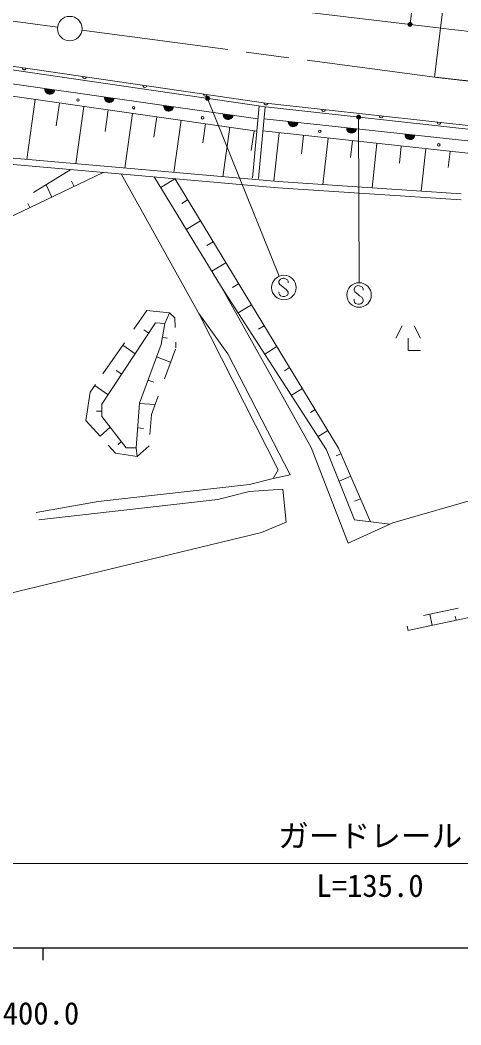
# Model space of a CAD drawing. Units: millimetres, scale not verified. Extents: x 40000 to 680000, y 20000 to 380000.
# Drawn here: x 466147 to 502050, y 198715 to 280587 of the extents above; entities that cross this region are included whole.
import ezdxf
from ezdxf.enums import TextEntityAlignment as Align

# ---------------------------------------------------------------- set-up
doc = ezdxf.new("R2010")
doc.units = ezdxf.units.MM
doc.header["$LTSCALE"] = 1000
doc.linetypes.add('CHAIN', pattern=[18.5, 12, -1.5, 3.5, -1.5])
for name, color, linetype, lineweight in [('M-BGD', 7, 'Continuous', 13), ('M-BMK', 2, 'CHAIN', 13), ('M-BMK-SRVR', 3, 'Continuous', 13), ('M-STR-STR3', 7, 'Continuous', 13), ('M-STR-STRC', 7, 'Continuous', 13), ('M-TTL-BAND', 7, 'Continuous', 25), ('M-TTL-FRAM', 7, 'Continuous', 13)]:
    doc.layers.add(name, color=color, linetype=linetype, lineweight=lineweight)
doc.styles.add('ＭＳ ゴシック', font='')
doc.styles.get('ＭＳ ゴシック').set_extended_font_data('MS Gothic')

# ---------------------------------------------------------------- blocks, each defined once
blk = doc.blocks.new('filled_dot')
at = {"color": 0, "linetype": 'Continuous', "lineweight": -2, "const_width": 1.25}
blk.add_lwpolyline([(-0.625, 0, 1), (0.625, 0, 1)], format="xyb", close=True, dxfattribs=at)

msp = doc.modelspace()

# ---------------------------------------------------------------- linework, layer by layer
at = {"layer": 'M-BGD'}
for p, q in [((442350, 286863), (500450, 279934)), ((456599, 277812), (486128, 273526)), ((456636, 278110), (486166, 273823)), ((461309, 275984), (485513, 272542)), ((461199, 274989), (485424, 271545)), ((467382, 274110), (466688, 269230)), ((469362, 273829), (469097, 271963)), ((471342, 273547), (470679, 268879)), ((485608, 273601), (485080, 267715)), ((486103, 273528), (485578, 267670)), ((486128, 273526), (509656, 270906)), ((486166, 273823), (509675, 271206)), ((473322, 273266), (473073, 271510)), ((475303, 272984), (474669, 268529)), ((477283, 272702), (477046, 271041)), ((479263, 272421), (478659, 268178)), ((481243, 272139), (481022, 270588)), ((483223, 271858), (482650, 267827)), ((486016, 272549), (509784, 269958)), ((485203, 271576), (484973, 269958)), ((485926, 271552), (509724, 268959)), ((486821, 267453), (487252, 271408)), ((489241, 271191), (489076, 269681)), ((491229, 270974), (490816, 267185)), ((493217, 270758), (493067, 269378)), ((495205, 270541), (494810, 266917)), ((497194, 270324), (497040, 268919)), ((461171, 269715), (487176, 267429)), ((499182, 270108), (498805, 266649)), ((501170, 269891), (501026, 268566)), ((461134, 269217), (487137, 266931)), ((457315, 260687), (472925, 268180)), ((470288, 268412), (467242, 266549)), ((474375, 268053), (480695, 256690)), ((477071, 267816), (482554, 258828)), ((468740, 266171), (468260, 267171)), ((470543, 267037), (470344, 267451)), ((477599, 266950), (478754, 267651)), ((478743, 267669), (492083, 245720)), ((487137, 266931), (502060, 265929)), ((487176, 267429), (502083, 266429)), ((466937, 265306), (466771, 265651)), ((479793, 265942), (479317, 265653)), ((480831, 264233), (479682, 263535)), ((481870, 262524), (481365, 262217)), ((482909, 260815), (481766, 260120)), ((482554, 258828), (489852, 245767)), ((482554, 258828), (491107, 245581)), ((483947, 259106), (483435, 258794)), ((484986, 257397), (483903, 256738)), ((476465, 256922), (475410, 255398)), ((478324, 256736), (476465, 256922)), ((477922, 255856), (478324, 256736)), ((478743, 256318), (478324, 256736)), ((478773, 255536), (478743, 256318)), ((480695, 256690), (487156, 243954)), ((480695, 256690), (483065, 253389)), ((477178, 255915), (472805, 249281)), ((477922, 255856), (477178, 255915)), ((477624, 254160), (477922, 255856)), ((486025, 255688), (485570, 255411)), ((497257, 255662), (496757, 254662)), ((498257, 255662), (498757, 254662)), ((476622, 255071), (476226, 255345)), ((478159, 254667), (477726, 254743)), ((497757, 254662), (497757, 253662)), ((474644, 254292), (472896, 251767)), ((475521, 253401), (474511, 254100)), ((475869, 249371), (477624, 254160)), ((478836, 253901), (478819, 254334)), ((478832, 253892), (478836, 253901)), ((487064, 253978), (486073, 253377)), ((478400, 252716), (477250, 253138)), ((477905, 251368), (478794, 253787)), ((483065, 253389), (488132, 243535)), ((497757, 253662), (498757, 253662)), ((488102, 252269), (487686, 252016)), ((474420, 251731), (473974, 252039)), ((472297, 250902), (471863, 250275)), ((472234, 250811), (473318, 250060)), ((476561, 251260), (477050, 251081)), ((489141, 250560), (488244, 250015)), ((471863, 250275), (471491, 247951)), ((476837, 248462), (477381, 249943)), ((472805, 249281), (472805, 248300)), ((475601, 245741), (475869, 249371)), ((477129, 249257), (475868, 249350)), ((472376, 248709), (472805, 248709)), ((472805, 248300), (474798, 245741)), ((476717, 246810), (476837, 248462)), ((490180, 248851), (489788, 248613)), ((471491, 247951), (472655, 246676)), ((473482, 247431), (472655, 246676)), ((475720, 247356), (476200, 247321)), ((491218, 247142), (490414, 246653)), ((473315, 245952), (473909, 245302)), ((474121, 246017), (474409, 246241)), ((474798, 245741), (475601, 245741)), ((475601, 245741), (475675, 245023)), ((475675, 245023), (476651, 245906)), ((489852, 245767), (492873, 237958)), ((492083, 245720), (494691, 239711)), ((473909, 245302), (475675, 245023)), ((491107, 245581), (493384, 239863)), ((492283, 245259), (491891, 245089)), ((486755, 243233), (484832, 242745)), ((487156, 243954), (486755, 243233)), ((488132, 243535), (486755, 243233)), ((492130, 243012), (493079, 243424)), ((484832, 242745), (472514, 241351)), ((487560, 242369), (484808, 242183)), ((487820, 239691), (487560, 242369)), ((496498, 239631), (508490, 243071)), ((484808, 242183), (482243, 241513)), ((493876, 241590), (493394, 241381)), ((472514, 241351), (467448, 240468)), ((482243, 241513), (467666, 239877)), ((485812, 238836), (487820, 239691)), ((492873, 237958), (496498, 239631)), ((493384, 239863), (496271, 239526)), ((463353, 233407), (485812, 238836)), ((497730, 230841), (508953, 233258)), ((499008, 232082), (501825, 232665)), ((499713, 231268), (499515, 232187)), ((501668, 231689), (501596, 232025)), ((497757, 230847), (497682, 231200))]:
    msp.add_line(p, q, dxfattribs=at)
for centre in [(470855, 274081), (475399, 273442), (481008, 272625), (490557, 271525), (500249, 270424)]:
    msp.add_circle(centre, 100, dxfattribs=at)
for centre, radius, start, end in [((521872, 443538), 165000, 262.54059, 271.73265), ((466479, 276681), 150, 171.74056, 351.74056), ((471401, 275966), 150, 171.74056, 351.74056), ((476323, 275252), 150, 171.74056, 351.74056), ((468570, 274951), 400, 171.9081, 351.9081), ((468570, 274951), 400, 171.9081, 351.9081), ((468570, 274951), 350, 171.9081, 351.9081), ((468570, 274951), 300, 171.9081, 351.9081), ((468570, 274951), 250, 171.9081, 351.9081), ((468570, 274951), 200, 171.9081, 351.9081), ((468570, 274951), 150, 171.9081, 351.9081), ((468570, 274951), 100, 171.9081, 351.9081), ((468570, 274951), 50, 171.9081, 351.9081), ((473411, 274263), 400, 171.9081, 351.9081), ((473411, 274263), 400, 171.9081, 351.9081), ((473411, 274263), 350, 171.9081, 351.9081), ((473411, 274263), 300, 171.9081, 351.9081), ((473411, 274263), 250, 171.9081, 351.9081), ((473411, 274263), 200, 171.9081, 351.9081), ((473411, 274263), 150, 171.9081, 351.9081), ((473411, 274263), 100, 171.9081, 351.9081), ((481244, 274538), 150, 171.74056, 351.74056), ((473411, 274263), 50, 171.9081, 351.9081), ((478252, 273575), 400, 171.9081, 351.9081), ((478252, 273575), 400, 171.9081, 351.9081), ((478252, 273575), 350, 171.9081, 351.9081), ((478252, 273575), 300, 171.9081, 351.9081), ((478252, 273575), 250, 171.9081, 351.9081), ((478252, 273575), 200, 171.9081, 351.9081), ((478252, 273575), 150, 171.9081, 351.9081), ((478252, 273575), 100, 171.9081, 351.9081), ((478252, 273575), 50, 171.9081, 351.9081), ((486166, 273823), 150, 171.74056, 353.64708), ((483093, 272886), 400, 171.9081, 351.9081), ((483093, 272886), 400, 171.9081, 351.9081), ((483093, 272886), 350, 171.9081, 351.9081), ((483093, 272886), 300, 171.9081, 351.9081), ((483093, 272886), 250, 171.9081, 351.9081), ((483093, 272886), 200, 171.9081, 351.9081), ((483093, 272886), 150, 171.9081, 351.9081), ((483093, 272886), 100, 171.9081, 351.9081), ((483093, 272886), 50, 171.9081, 351.9081), ((490868, 273300), 150, 173.64708, 353.64708), ((495570, 272776), 150, 173.64708, 353.64708), ((488392, 272290), 400, 173.78046, 353.78046), ((488392, 272290), 400, 173.78046, 353.78046), ((488392, 272290), 350, 173.78046, 353.78046), ((488392, 272290), 300, 173.78046, 353.78046), ((488392, 272290), 250, 173.78046, 353.78046), ((488392, 272290), 200, 173.78046, 353.78046), ((488392, 272290), 150, 173.78046, 353.78046), ((488392, 272290), 100, 173.78046, 353.78046), ((488392, 272290), 50, 173.78046, 353.78046), ((500271, 272253), 150, 173.64708, 353.64708), ((493146, 271771), 400, 173.78046, 353.78046), ((493146, 271771), 400, 173.78046, 353.78046), ((493146, 271771), 350, 173.78046, 353.78046), ((493146, 271771), 300, 173.78046, 353.78046), ((493146, 271771), 250, 173.78046, 353.78046), ((493146, 271771), 200, 173.78046, 353.78046), ((493146, 271771), 150, 173.78046, 353.78046), ((493146, 271771), 100, 173.78046, 353.78046), ((493146, 271771), 50, 173.78046, 353.78046), ((497900, 271253), 400, 173.78046, 353.78046), ((497900, 271253), 400, 173.78046, 353.78046), ((497900, 271253), 350, 173.78046, 353.78046), ((497900, 271253), 300, 173.78046, 353.78046), ((497900, 271253), 250, 173.78046, 353.78046), ((497900, 271253), 200, 173.78046, 353.78046), ((497900, 271253), 150, 173.78046, 353.78046), ((497900, 271253), 100, 173.78046, 353.78046), ((497900, 271253), 50, 173.78046, 353.78046)]:
    msp.add_arc(centre, radius, start, end, dxfattribs=at)
at = {"layer": 'M-BMK'}
for p, q in [((442129, 283624), (469201, 280024)), ((471184, 279761), (499926, 275939))]:
    msp.add_line(p, q, dxfattribs=at)
msp.add_arc((520006, 439713), 165000, 263.01008, 286.97385, dxfattribs=at)
at = {"layer": 'M-BMK-SRVR'}
msp.add_circle((470193, 279893), 1000, dxfattribs=at)
at = {"layer": 'M-STR-STR3'}
msp.add_line((426306, 211856), (563012, 211856), dxfattribs=at)
at = {"layer": 'M-STR-STRC'}
for p, q in [((499764, 295784), (497910, 280237)), ((481422, 274209), (487261, 259721)), ((493751, 259187), (493722, 272680)), ((487544, 259556), (487352, 259491)), ((487665, 259554), (487544, 259556)), ((487915, 259435), (487665, 259554)), ((487352, 259491), (487228, 259306)), ((487228, 259306), (487231, 259175)), ((487231, 259175), (487294, 259046)), ((487294, 259046), (487549, 258864)), ((487549, 258864), (487678, 258732)), ((487678, 258732), (487857, 258616)), ((487979, 259304), (487915, 259435)), ((487979, 259175), (487979, 259304)), ((493470, 258884), (493346, 258699)), ((493662, 258949), (493470, 258884)), ((493783, 258947), (493662, 258949)), ((494033, 258828), (493783, 258947)), ((494097, 258697), (494033, 258828)), ((487231, 258327), (487228, 258448)), ((487270, 258224), (487231, 258327)), ((487354, 258113), (487270, 258224)), ((487541, 258053), (487354, 258113)), ((487676, 258053), (487541, 258053)), ((487776, 258082), (487676, 258053)), ((487918, 258174), (487776, 258082)), ((487857, 258616), (487984, 258416)), ((487979, 258306), (487918, 258174)), ((487984, 258416), (487979, 258306)), ((493346, 258699), (493349, 258568)), ((493349, 258568), (493412, 258439)), ((493412, 258439), (493667, 258257)), ((493667, 258257), (493796, 258125)), ((493796, 258125), (493975, 258009)), ((493975, 258009), (494102, 257809)), ((494097, 258568), (494097, 258697)), ((493349, 257720), (493346, 257841)), ((493388, 257617), (493349, 257720)), ((493472, 257506), (493388, 257617)), ((493659, 257446), (493472, 257506)), ((493794, 257446), (493659, 257446)), ((493894, 257475), (493794, 257446)), ((494036, 257567), (493894, 257475)), ((494097, 257699), (494036, 257567)), ((494102, 257809), (494097, 257699))]:
    msp.add_line(p, q, dxfattribs=at)
for centre in [(487635, 258794), (493753, 258187)]:
    msp.add_circle(centre, 1000, dxfattribs=at)
at = {"layer": 'M-TTL-BAND'}
for p, q in [((40000, 205000), (579000, 205000)), ((468000, 205000), (468000, 204000))]:
    msp.add_line(p, q, dxfattribs=at)
at = {"layer": 'M-TTL-FRAM'}
msp.add_line((504310, 311927), (499893, 275944), dxfattribs=at)

# ---------------------------------------------------------------- block references
at = {"layer": 'M-STR-STRC', "xscale": 160, "yscale": 160}
for p, rotation in [((497910, 280237), 83.2), ((481422, 274209), 292), ((493722, 272680), 270.1)]:
    msp.add_blockref('filled_dot', p, dxfattribs=dict(at, rotation=rotation))

# ---------------------------------------------------------------- texts
at = {"layer": 'M-STR-STR3', "style": 'ＭＳ ゴシック'}
for s, p in [('ガードレール', (487159, 212653)), ('L=135.0', (490284, 208594))]:
    msp.add_text(s, height=1833, dxfattribs=at).set_placement(p, align=Align.BOTTOM_LEFT)
at = {"layer": 'M-TTL-BAND', "style": 'ＭＳ ゴシック'}
msp.add_text('400.0', height=1833, dxfattribs=at).set_placement((467844, 198195), align=Align.BOTTOM_CENTER)

doc.saveas('drawing.dxf')
